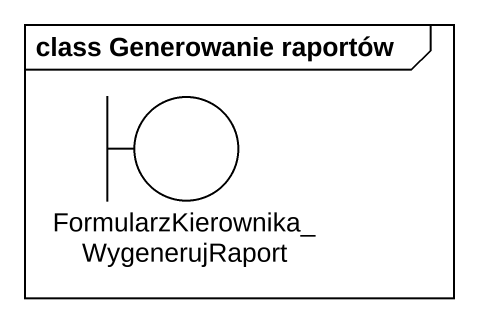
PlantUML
@startuml
mainframe class Generowanie raportów
boundary "FormularzKierownika_WygenerujRaport" as FormularzKierownika
@enduml
